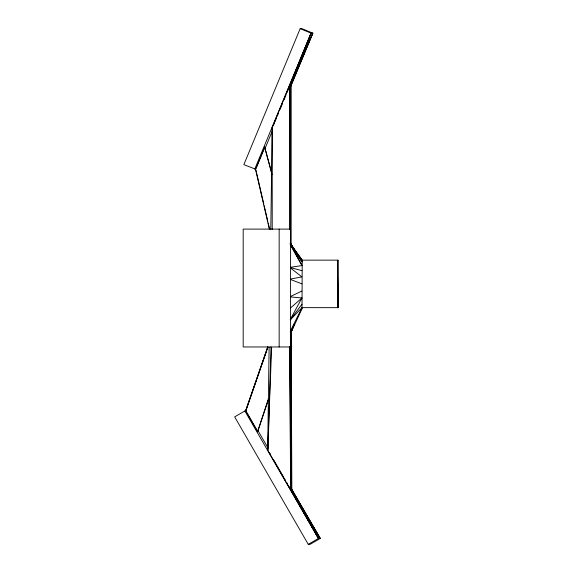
<?xml version="1.0" encoding="UTF-8"?>
<svg xmlns="http://www.w3.org/2000/svg" width="573" height="573" viewBox="0 0 573 573"><rect width="100%" height="100%" fill="white"/><g stroke="black" fill="none" stroke-linecap="round" stroke-linejoin="round"><path stroke-width="0.86" d="M293.899 249.305L291.034 243.876L291.077 85.169L312.815 33.155L301.935 28.65L300.173 28.65L243.847 164.659L255.751 169.236M290.225 331.402L302.014 307.644L302.215 260.149L290.275 243.826L291.034 243.876M291.234 488.239L320.228 538.462L318.459 538.462L267.663 450.091L269.117 347.302M270.785 229.322L272.225 127.435L311.053 33.155L312.815 33.155L290.626 86.738M290.404 319.777L302.014 307.644L338.213 307.658L337.576 276.473L337.712 307.644L338.213 307.658L338.306 297.996A30.068 0.451 90 0 0 338.306 276.924L337.92 260.149L337.619 276.895A30.068 0.451 90 0 0 337.619 297.967L337.712 307.644M268.021 450.091L270.993 346.887M267.663 450.091L271.645 347.374M268.2 400.255L257.606 431.713L268.493 398.557M292.832 327.183L291.156 332.19L291.528 489.7L320.228 538.462L310.029 544.35L308.26 544.35L234.665 416.865L244.864 410.97L245.874 410.841L267.77 347.453M257.606 431.713L245.624 410.898L267.799 346.622M245.624 410.898L267.777 347.302M300.173 28.65L311.053 33.155L287.073 92.489M307.894 43.605L307.694 44.121L308.002 43.333M294.508 323.96L291.156 332.19L291.836 489.707L320.228 538.462M271.781 172.96L264.654 147.032L255.494 169.293L269.346 229.093M256.095 168.412L264.919 147.032M308.446 42.402L307.114 45.532L308.038 43.333M254.727 169.164L311.053 33.155M298.132 65.802L307.207 43.985M299.471 62.779L307.379 43.985L297.96 65.802L298.655 65.759L303.131 54.657M298.383 65.802L299.6 62.779L299.235 62.829M298.49 65.759L299.7 63.152M289.673 87.612L312.815 33.155M265.02 148.557L272.533 130.422M273.257 125.809L274.266 123.367M274.94 121.741L276.623 117.68M277.296 116.054L278.313 113.619M279.996 109.55L282.353 103.863M284.036 99.802L286.063 94.925M307.916 43.691L308.367 42.402M290.404 86.795L291.077 85.169L290.683 85.169L290.683 243.819L292.796 247.715M290.21 319.641L301.921 297.967L290.611 296.936M290.325 319.705L301.971 304.199M290.396 308.073L301.921 297.967M308.26 544.35L318.459 538.462L290.869 489.707L290.096 346.536L290.554 489.7L290.139 346.558M290.504 296.492L301.892 291.027M290.611 279.03L301.921 276.895L290.396 267.92M290.597 267.269L302.035 265.593L290.11 243.826L302.121 262.004L290.275 243.826M290.275 332.24L291.156 332.19L302.515 307.658L302.014 307.644M303.217 510.658L311.755 525.462M306.061 47.58L307.701 43.892L301.813 58.045M338.013 260.149L302.215 260.149L290.54 243.826L293.39 248.188M290.647 488.175L291.836 489.707M290.532 267.612L301.971 270.671M290.554 279.502L301.892 283.836M294.336 249.642L296.234 252.557M290.683 243.819L296.778 253.28M312.636 527.447L312.199 526.716L312.65 527.54M313.209 528.507L313.646 529.237L313.195 528.406M312.822 527.754L311.461 525.434L312.837 527.862M313.03 528.191L314.384 530.519L313.008 528.091M257.778 430.287L268.042 448.057M312.715 527.54L313.094 528.199M312.751 527.747L313.13 528.413M244.864 410.97L318.459 538.462M301.649 507.864L313.481 528.263M269.776 453.136L270.657 454.661M273.729 459.997L283.836 477.517M284.717 479.042L285.598 480.561M286.915 482.846L287.789 484.371M288.67 485.897L290.425 488.941M245.874 410.841L257.871 431.713M290.267 244.65L302.035 265.593M264.654 147.032L271.974 174.686M255.952 170.102L260.371 189.183M260.772 190.916L263.788 203.924M264.189 205.664L267.806 221.271M268.207 223.004L269.611 229.078M290.726 332.24L291.528 489.7M289.895 346.507L290.554 489.7M289.823 229.608L289.709 85.176L290.11 85.176L290.11 229.565M279.158 229.1L279.158 346.966M272.225 127.435L272.232 229.651M308.603 41.936L308.389 42.488L308.603 41.936M309.169 40.561L308.281 42.76L309.169 40.561M301.928 507.864L301.434 507.864L313.202 528.263L313.696 528.263L301.928 507.864M290.575 229.1L243.188 229.1L243.196 346.966L290.583 346.966L290.575 229.1"/></g></svg>
